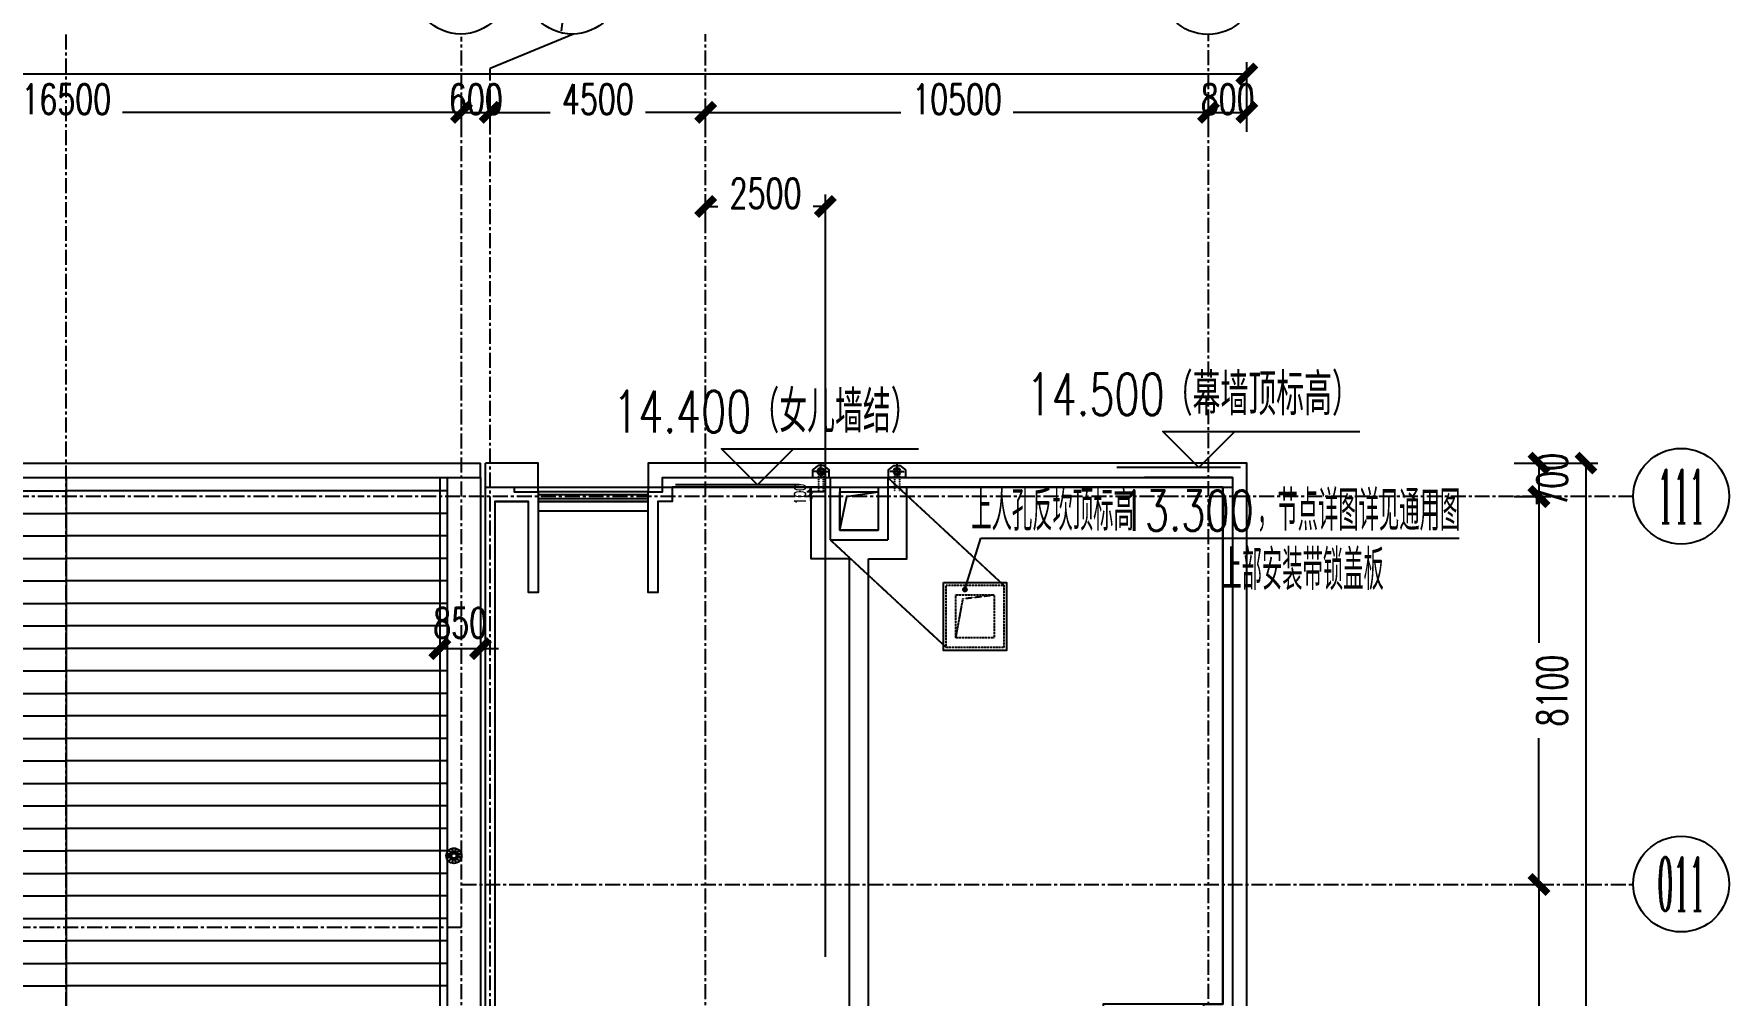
# Model space of a CAD drawing. Extents: x -599358 to 2865263, y -1062760 to 486533.
# Drawn here: x 234905 to 270301, y -800421 to -780346 of the extents above; entities that cross this region are included whole.
import ezdxf
from ezdxf.enums import TextEntityAlignment as Align

# ---------------------------------------------------------------- set-up
doc = ezdxf.new("R2010")
doc.units = 0
for name, pattern in [('CENTER', [2, 1.25, -0.25, 0.25, -0.25]), ('DASH', [0.35, 0.25, -0.1]), ('DOTE', [2.42, 2, -0.2, 0.02, -0.2])]:
    doc.linetypes.add(name, pattern=pattern)
for name, color, linetype in [('3符号', 173, 'Continuous'), ('99平面图例外参|99平面图例外参|99平面图例外参|A-STAIR', 150, 'Continuous'), ('A-AXIS-DOTE', 14, 'DOTE'), ('A-AXIS-DP', 126, 'Continuous'), ('A-AXIS-SYMB', 3, 'Continuous'), ('A-DRAIN', 142, 'Continuous'), ('A-LIN-V', 9, 'Continuous'), ('A-SFCE', 30, 'Continuous'), ('A-WINDOW', 140, 'Continuous'), ('AS-WALL', 40, 'Continuous'), ('AS-结构边线层', 200, 'Continuous'), ('DIM', 173, 'Continuous'), ('DOTE', 1, 'CENTER'), ('PUB_TEXT', 7, 'Continuous'), ('屋面板111', 6, 'Continuous'), ('虹吸雨水斗', 6, 'Continuous')]:
    doc.layers.add(name, color=color, linetype=linetype)
doc.styles.add('_TCH_AXIS', font='COMPLEX', dxfattribs={"bigfont": 'GBCBIG'})
doc.styles.add('_TCH_DIM', font='SIMPLEX', dxfattribs={"bigfont": 'GBCBIG'})
doc.styles.add('_TCH_DIM_T3', font='SIMPLEX', dxfattribs={"width": 0.705882, "bigfont": 'GBCBIG'})
doc.styles.add('DHTEXT-1', font='romans.shx', dxfattribs={"width": 0.7, "bigfont": 'chinese.shx'})
doc.styles.add('卓越符号', font='ROMANS.shx', dxfattribs={"width": 0.7, "bigfont": 'CHINESE.shx'})
doc.dimstyles.new('_TCH_ARCH&&80', dxfattribs={"dimtxt": 238, "dimasz": 80, "dimexe": 80, "dimexo": 80, "dimgap": 101, "dimtad": 1, "dimdec": 0, "dimzin": 0, "dimdsep": 46, "dimtxsty": '_TCH_DIM_T3', "dimblk": 'ARCHTICK', "dimcen": 0.09, "dimclrt": 7, "dimazin": 2, "dimtfac": 1, "dimtdec": 0, "dimtix": 1, "dimtmove": 2, "dimatfit": 3, "dimfxl": 0, "dimtolj": 1, "dimtzin": 0, "dimarcsym": 0})
doc.dimstyles.new('ZN250', dxfattribs={"dimscale": 250, "dimtxt": 2.5, "dimasz": 1.5, "dimexe": 1, "dimexo": 2, "dimgap": 0.9, "dimtad": 1, "dimdec": 0, "dimdsep": 46, "dimtxsty": 'DHTEXT-1', "dimblk": 'ARCHTICK', "dimcen": 2.5, "dimclrd": 173, "dimclre": 173, "dimclrt": 7, "dimazin": 2, "dimtfac": 1, "dimtdec": 0, "dimtix": 1, "dimtmove": 2, "dimatfit": 3, "dimfxl": 0, "dimarcsym": 0})

# ---------------------------------------------------------------- blocks, each defined once
blk = doc.blocks.new('_ArchTick')
at = {"color": 0, "linetype": 'ByBlock', "const_width": 0.4}
blk.add_lwpolyline([(-0.5, -0.5), (0.5, 0.5)], dxfattribs=at)
blk = doc.blocks.new('*D996')
at = {"layer": 'A-AXIS-DP', "color": 0, "lineweight": -2, "transparency": 16777216}
for p, q in [((251431, -789911), (251041, -789911)), ((251431, -790011), (251041, -790011)), ((251121, -789911), (251121, -789831)), ((251121, -790011), (251121, -789911)), ((251121, -790011), (251121, -790091))]:
    blk.add_line(p, q, dxfattribs=at)
at = {"layer": 'Defpoints', "color": 0, "transparency": 16777216}
for p in [(251121, -789911), (251511, -789911), (251511, -790011)]:
    blk.add_point(p, dxfattribs=at)
at = {"layer": 'A-AXIS-DP', "color": 0, "lineweight": -2, "transparency": 16777216, "xscale": 80, "yscale": 80, "zscale": 80}
for p, rotation in [((251121, -789911), 270), ((251121, -790011), 90)]:
    blk.add_blockref('_ArchTick', p, dxfattribs=dict(at, rotation=rotation))
at = {"layer": 'A-AXIS-DP', "color": 7, "transparency": 16777216, "insert": (250901, -789961), "char_height": 238, "attachment_point": 5, "rotation": 90, "style": '_TCH_DIM_T3'}
blk.add_mtext('\\A1;100', dxfattribs=at)
blk = doc.blocks.new('A$C3AB27A69')
at = {"layer": 'A-DRAIN', "linetype": 'DASH', "ltscale": 0.1}
for points in [[(-50, -20), (-50, 390)], [(50, -20), (50, 390)]]:
    blk.add_lwpolyline(points, dxfattribs=at)
at = {"layer": 'A-DRAIN'}
blk.add_lwpolyline([(175, -57), (175, 100), (-175, 100), (-175, -57), (-59, -150), (59, -150)], close=True, dxfattribs=at)
blk.add_circle((1, -27), 55, dxfattribs=at)
blk = doc.blocks.new('A$C78062F8E')
at = {"layer": 'A-DRAIN'}
for points in [[(0, 0), (-109, 0)], [(0, 0), (0, 109)], [(0, 0), (109, 0)], [(0, 0), (0, -109)]]:
    blk.add_lwpolyline(points, dxfattribs=at)
blk.add_circle((0, 0), 55, dxfattribs=at)
blk = doc.blocks.new('43243243')
at = {"layer": 'A-DRAIN'}
for p, q in [((363646, 786970), (363646, 830520)), ((364046, 742020), (364046, 830520))]:
    blk.add_line(p, q, dxfattribs=at)
for points in [[(363646, 830520), (362846, 830520), (362846, 832020)], [(364046, 830520), (364846, 830520), (364846, 832020), (364846, 832020)]]:
    blk.add_lwpolyline(points, dxfattribs=at)
at = {"layer": 'A-SFCE'}
blk.add_lwpolyline([(371646, 741420), (356046, 741420), (356046, 832020), (371646, 832020)], close=True, dxfattribs=at)
at = {"layer": '99平面图例外参|99平面图例外参|99平面图例外参|A-STAIR', "xscale": 1.363636363636364, "yscale": 1.363636363636364, "zscale": 1.363636363636364}
for p in [(363052, 832347), (364641, 832347)]:
    blk.add_blockref('A$C78062F8E', p, dxfattribs=at)
at = {"layer": 'A-DRAIN', "rotation": 180}
blk.add_blockref('A$C3AB27A69', (363052, 832320), dxfattribs=at)
at = {"layer": 'A-DRAIN', "xscale": -1, "rotation": 180}
blk.add_blockref('A$C3AB27A69', (364640, 832320), dxfattribs=at)
blk = doc.blocks.new('*D1016')
at = {"layer": 'Defpoints', "color": 0, "ltscale": 2500, "transparency": 16777216}
for p in [(243831, -781985), (227331, -782891), (243831, -782891)]:
    blk.add_point(p, dxfattribs=at)
at = {"layer": 'DIM', "color": 173, "linetype": 'ByBlock', "lineweight": -2, "ltscale": 2500, "transparency": 16777216}
for p, q in [((227331, -782391), (227331, -781735)), ((243831, -782391), (243831, -781735)), ((227331, -781985), (234408, -781985)), ((243831, -781985), (236754, -781985))]:
    blk.add_line(p, q, dxfattribs=at)
at = {"layer": 'DIM', "color": 173, "lineweight": -2, "ltscale": 2500, "transparency": 16777216, "xscale": 375, "yscale": 375, "zscale": 375, "rotation": 180}
blk.add_blockref('_ArchTick', (227331, -781985), dxfattribs=at)
at = {"layer": 'DIM', "color": 173, "lineweight": -2, "ltscale": 2500, "transparency": 16777216, "xscale": 375, "yscale": 375, "zscale": 375}
blk.add_blockref('_ArchTick', (243831, -781985), dxfattribs=at)
at = {"layer": 'DIM', "color": 7, "ltscale": 2500, "transparency": 16777216, "insert": (235581, -781710), "char_height": 625, "attachment_point": 5, "style": 'DHTEXT-1'}
blk.add_mtext('16500', dxfattribs=at)
blk = doc.blocks.new('*D1017')
at = {"layer": 'Defpoints', "color": 0, "ltscale": 2500, "transparency": 16777216}
for p in [(244431, -781985), (243831, -782891), (244431, -782891)]:
    blk.add_point(p, dxfattribs=at)
at = {"layer": 'DIM', "color": 173, "linetype": 'ByBlock', "lineweight": -2, "ltscale": 2500, "transparency": 16777216}
for p, q in [((243831, -782391), (243831, -781735)), ((244431, -782391), (244431, -781735)), ((243831, -781985), (244431, -781985))]:
    blk.add_line(p, q, dxfattribs=at)
at = {"layer": 'DIM', "color": 173, "lineweight": -2, "ltscale": 2500, "transparency": 16777216, "xscale": 375, "yscale": 375, "zscale": 375, "rotation": 180}
blk.add_blockref('_ArchTick', (243831, -781985), dxfattribs=at)
at = {"layer": 'DIM', "color": 173, "lineweight": -2, "ltscale": 2500, "transparency": 16777216, "xscale": 375, "yscale": 375, "zscale": 375}
blk.add_blockref('_ArchTick', (244431, -781985), dxfattribs=at)
at = {"layer": 'DIM', "color": 7, "ltscale": 2500, "transparency": 16777216, "insert": (244131, -781710), "char_height": 625, "attachment_point": 5, "style": 'DHTEXT-1'}
blk.add_mtext('600', dxfattribs=at)
blk = doc.blocks.new('*D1018')
at = {"layer": 'Defpoints', "color": 0, "ltscale": 2500, "transparency": 16777216}
for p in [(248931, -781985), (244431, -782891), (248931, -782891)]:
    blk.add_point(p, dxfattribs=at)
at = {"layer": 'DIM', "color": 173, "linetype": 'ByBlock', "lineweight": -2, "ltscale": 2500, "transparency": 16777216}
for p, q in [((244431, -782391), (244431, -781735)), ((248931, -782391), (248931, -781735)), ((244431, -781985), (245686, -781985)), ((248931, -781985), (247677, -781985))]:
    blk.add_line(p, q, dxfattribs=at)
at = {"layer": 'DIM', "color": 173, "lineweight": -2, "ltscale": 2500, "transparency": 16777216, "xscale": 375, "yscale": 375, "zscale": 375, "rotation": 180}
blk.add_blockref('_ArchTick', (244431, -781985), dxfattribs=at)
at = {"layer": 'DIM', "color": 173, "lineweight": -2, "ltscale": 2500, "transparency": 16777216, "xscale": 375, "yscale": 375, "zscale": 375}
blk.add_blockref('_ArchTick', (248931, -781985), dxfattribs=at)
at = {"layer": 'DIM', "color": 7, "ltscale": 2500, "transparency": 16777216, "insert": (246681, -781710), "char_height": 625, "attachment_point": 5, "style": 'DHTEXT-1'}
blk.add_mtext('4500', dxfattribs=at)
blk = doc.blocks.new('*D1019')
at = {"layer": 'Defpoints', "color": 0, "ltscale": 2500, "transparency": 16777216}
for p in [(259431, -781985), (248931, -782891), (259431, -782891)]:
    blk.add_point(p, dxfattribs=at)
at = {"layer": 'DIM', "color": 173, "linetype": 'ByBlock', "lineweight": -2, "ltscale": 2500, "transparency": 16777216}
for p, q in [((248931, -782391), (248931, -781735)), ((259431, -782391), (259431, -781735)), ((248931, -781985), (253008, -781985)), ((259431, -781985), (255354, -781985))]:
    blk.add_line(p, q, dxfattribs=at)
at = {"layer": 'DIM', "color": 173, "lineweight": -2, "ltscale": 2500, "transparency": 16777216, "xscale": 375, "yscale": 375, "zscale": 375, "rotation": 180}
blk.add_blockref('_ArchTick', (248931, -781985), dxfattribs=at)
at = {"layer": 'DIM', "color": 173, "lineweight": -2, "ltscale": 2500, "transparency": 16777216, "xscale": 375, "yscale": 375, "zscale": 375}
blk.add_blockref('_ArchTick', (259431, -781985), dxfattribs=at)
at = {"layer": 'DIM', "color": 7, "ltscale": 2500, "transparency": 16777216, "insert": (254181, -781710), "char_height": 625, "attachment_point": 5, "style": 'DHTEXT-1'}
blk.add_mtext('10500', dxfattribs=at)
blk = doc.blocks.new('*D1020')
at = {"layer": 'Defpoints', "color": 0, "ltscale": 2500, "transparency": 16777216}
for p in [(260231, -781985), (259431, -782891), (260231, -782891)]:
    blk.add_point(p, dxfattribs=at)
at = {"layer": 'DIM', "color": 173, "linetype": 'ByBlock', "lineweight": -2, "ltscale": 2500, "transparency": 16777216}
for p, q in [((259431, -782391), (259431, -781735)), ((260231, -782391), (260231, -781735)), ((259431, -781985), (260231, -781985))]:
    blk.add_line(p, q, dxfattribs=at)
at = {"layer": 'DIM', "color": 173, "lineweight": -2, "ltscale": 2500, "transparency": 16777216, "xscale": 375, "yscale": 375, "zscale": 375, "rotation": 180}
blk.add_blockref('_ArchTick', (259431, -781985), dxfattribs=at)
at = {"layer": 'DIM', "color": 173, "lineweight": -2, "ltscale": 2500, "transparency": 16777216, "xscale": 375, "yscale": 375, "zscale": 375}
blk.add_blockref('_ArchTick', (260231, -781985), dxfattribs=at)
at = {"layer": 'DIM', "color": 7, "ltscale": 2500, "transparency": 16777216, "insert": (259831, -781710), "char_height": 625, "attachment_point": 5, "style": 'DHTEXT-1'}
blk.add_mtext('800', dxfattribs=at)
blk = doc.blocks.new('*D1021')
at = {"layer": 'Defpoints', "color": 0, "ltscale": 2500, "transparency": 16777216}
for p in [(265316, -789311), (265316, -790011), (266331, -790011)]:
    blk.add_point(p, dxfattribs=at)
at = {"layer": 'DIM', "color": 173, "linetype": 'ByBlock', "lineweight": -2, "ltscale": 2500, "transparency": 16777216}
for p, q in [((265816, -789311), (266581, -789311)), ((266331, -789311), (266331, -790011)), ((265816, -790011), (266581, -790011))]:
    blk.add_line(p, q, dxfattribs=at)
at = {"layer": 'DIM', "color": 173, "lineweight": -2, "ltscale": 2500, "transparency": 16777216, "xscale": 375, "yscale": 375, "zscale": 375}
for p, rotation in [((266331, -789311), 90), ((266331, -790011), 270)]:
    blk.add_blockref('_ArchTick', p, dxfattribs=dict(at, rotation=rotation))
at = {"layer": 'DIM', "color": 7, "ltscale": 2500, "transparency": 16777216, "insert": (266606, -789661), "char_height": 625, "attachment_point": 5, "rotation": 90, "style": 'DHTEXT-1'}
blk.add_mtext('700', dxfattribs=at)
blk = doc.blocks.new('*D1022')
at = {"layer": 'Defpoints', "color": 0, "ltscale": 2500, "transparency": 16777216}
for p in [(265316, -790011), (265316, -798111), (266331, -798111)]:
    blk.add_point(p, dxfattribs=at)
at = {"layer": 'DIM', "color": 173, "linetype": 'ByBlock', "lineweight": -2, "ltscale": 2500, "transparency": 16777216}
for p, q in [((265816, -790011), (266581, -790011)), ((266331, -790011), (266331, -793066)), ((266331, -798111), (266331, -795057)), ((265816, -798111), (266581, -798111))]:
    blk.add_line(p, q, dxfattribs=at)
at = {"layer": 'DIM', "color": 173, "lineweight": -2, "ltscale": 2500, "transparency": 16777216, "xscale": 375, "yscale": 375, "zscale": 375}
for p, rotation in [((266331, -790011), 90), ((266331, -798111), 270)]:
    blk.add_blockref('_ArchTick', p, dxfattribs=dict(at, rotation=rotation))
at = {"layer": 'DIM', "color": 7, "ltscale": 2500, "transparency": 16777216, "insert": (266606, -794061), "char_height": 625, "attachment_point": 5, "rotation": 90, "style": 'DHTEXT-1'}
blk.add_mtext('8100', dxfattribs=at)
blk = doc.blocks.new('*D1023')
at = {"layer": 'Defpoints', "color": 0, "ltscale": 2500, "transparency": 16777216}
for p in [(265316, -798111), (265316, -806211), (266331, -806211)]:
    blk.add_point(p, dxfattribs=at)
at = {"layer": 'DIM', "color": 173, "linetype": 'ByBlock', "lineweight": -2, "ltscale": 2500, "transparency": 16777216}
for p, q in [((265816, -798111), (266581, -798111)), ((266331, -798111), (266331, -801166)), ((266331, -806211), (266331, -803157)), ((265816, -806211), (266581, -806211))]:
    blk.add_line(p, q, dxfattribs=at)
at = {"layer": 'DIM', "color": 173, "lineweight": -2, "ltscale": 2500, "transparency": 16777216, "xscale": 375, "yscale": 375, "zscale": 375}
for p, rotation in [((266331, -798111), 90), ((266331, -806211), 270)]:
    blk.add_blockref('_ArchTick', p, dxfattribs=dict(at, rotation=rotation))
at = {"layer": 'DIM', "color": 7, "ltscale": 2500, "transparency": 16777216, "insert": (266606, -802161), "char_height": 625, "attachment_point": 5, "rotation": 90, "style": 'DHTEXT-1'}
blk.add_mtext('8100', dxfattribs=at)
blk = doc.blocks.new('*D1035')
at = {"layer": 'Defpoints', "color": 0, "ltscale": 2500, "transparency": 16777216}
for p in [(260231, -781185), (133731, -782791), (260231, -782791)]:
    blk.add_point(p, dxfattribs=at)
at = {"layer": 'DIM', "color": 173, "linetype": 'ByBlock', "lineweight": -2, "ltscale": 2500, "transparency": 16777216}
for p, q in [((133731, -782291), (133731, -780935)), ((133731, -781185), (195600, -781185)), ((260231, -781185), (198363, -781185)), ((260231, -782291), (260231, -780935))]:
    blk.add_line(p, q, dxfattribs=at)
at = {"layer": 'DIM', "color": 173, "lineweight": -2, "ltscale": 2500, "transparency": 16777216, "xscale": 375, "yscale": 375, "zscale": 375, "rotation": 180}
blk.add_blockref('_ArchTick', (133731, -781185), dxfattribs=at)
at = {"layer": 'DIM', "color": 173, "lineweight": -2, "ltscale": 2500, "transparency": 16777216, "xscale": 375, "yscale": 375, "zscale": 375}
blk.add_blockref('_ArchTick', (260231, -781185), dxfattribs=at)
at = {"layer": 'DIM', "color": 7, "ltscale": 2500, "transparency": 16777216, "insert": (196981, -780910), "char_height": 625, "attachment_point": 5, "style": 'DHTEXT-1'}
blk.add_mtext('126500', dxfattribs=at)
blk = doc.blocks.new('*D1037')
at = {"layer": 'Defpoints', "color": 0, "ltscale": 2500, "transparency": 16777216}
for p in [(265416, -789311), (265416, -880711), (267311, -880711)]:
    blk.add_point(p, dxfattribs=at)
at = {"layer": 'DIM', "color": 173, "linetype": 'ByBlock', "lineweight": -2, "ltscale": 2500, "transparency": 16777216}
for p, q in [((265916, -789311), (267561, -789311)), ((267311, -789311), (267311, -833807)), ((267311, -880711), (267311, -836216)), ((265916, -880711), (267561, -880711))]:
    blk.add_line(p, q, dxfattribs=at)
at = {"layer": 'DIM', "color": 173, "lineweight": -2, "ltscale": 2500, "transparency": 16777216, "xscale": 375, "yscale": 375, "zscale": 375}
for p, rotation in [((267311, -789311), 90), ((267311, -880711), 270)]:
    blk.add_blockref('_ArchTick', p, dxfattribs=dict(at, rotation=rotation))
at = {"layer": 'DIM', "color": 7, "ltscale": 2500, "transparency": 16777216, "insert": (267586, -835011), "char_height": 625, "attachment_point": 5, "rotation": 90, "style": 'DHTEXT-1'}
blk.add_mtext('91400', dxfattribs=at)
blk = doc.blocks.new('卓越-轴号')
blk.add_circle((0, 0), 4)
at = {"color": 0, "style": '_TCH_AXIS', "width": 1.041667, "flags": 8}
blk.add_attdef('A', text='', height=4.48, dxfattribs=at).set_placement((-2, -2.24), (2, -2.24), align=Align.FIT)
blk = doc.blocks.new('343')
at = {"layer": 'DOTE', "ltscale": 250}
for p, q in [((1145199, -209583), (1145199, -103761)), ((1153449, -209417), (1153449, -103817)), ((1158549, -209417), (1158549, -103761)), ((1169049, -209412), (1169049, -103761)), ((1154049, -209233), (1154049, -104483)), ((1177919, -113423), (1035857, -113423)), ((1153449, -121523), (1177919, -121523)), ((1153449, -122423), (1035857, -122423))]:
    blk.add_line(p, q, dxfattribs=at)
blk = doc.blocks.new('*D1051')
at = {"layer": 'Defpoints', "color": 0, "ltscale": 2500, "transparency": 16777216}
for p in [(251431, -783951), (248931, -784951), (251431, -784951)]:
    blk.add_point(p, dxfattribs=at)
at = {"layer": 'DIM', "color": 173, "linetype": 'ByBlock', "lineweight": -2, "ltscale": 2500, "transparency": 16777216}
for p, q in [((248931, -784451), (248931, -783701)), ((248931, -783951), (249186, -783951)), ((251431, -783951), (251177, -783951)), ((251431, -784451), (251431, -783701))]:
    blk.add_line(p, q, dxfattribs=at)
at = {"layer": 'DIM', "color": 173, "lineweight": -2, "ltscale": 2500, "transparency": 16777216, "xscale": 375, "yscale": 375, "zscale": 375, "rotation": 180}
blk.add_blockref('_ArchTick', (248931, -783951), dxfattribs=at)
at = {"layer": 'DIM', "color": 173, "lineweight": -2, "ltscale": 2500, "transparency": 16777216, "xscale": 375, "yscale": 375, "zscale": 375}
blk.add_blockref('_ArchTick', (251431, -783951), dxfattribs=at)
at = {"layer": 'DIM', "color": 7, "ltscale": 2500, "transparency": 16777216, "insert": (250181, -783676), "char_height": 625, "attachment_point": 5, "style": 'DHTEXT-1'}
blk.add_mtext('2500', dxfattribs=at)
blk = doc.blocks.new('*U612')
at = {"ltscale": 10}
blk.add_line((3.48, 0), (-6.85, 0), dxfattribs=at)
blk.add_lwpolyline([(3, 3), (0, 0), (-3, 3), (13.45, 3)])
at = {"color": 0, "style": '卓越符号', "width": 0.7, "flags": 8}
blk.add_attdef('±0.000', text='', height=3.5, dxfattribs=at).set_placement((13.45, 4.35), align=Align.RIGHT)
blk = doc.blocks.new('块1')
at = {"layer": '屋面板111', "ltscale": 2500}
for p, q in [((178131, -286635), (186081, -286635)), ((194031, -286635), (186081, -286635)), ((178131, -287105), (186081, -287105)), ((194031, -287105), (186081, -287105)), ((178131, -287575), (186081, -287575)), ((194031, -287575), (186081, -287575)), ((178131, -288045), (186081, -288045)), ((194031, -288045), (186081, -288045)), ((178131, -288515), (186081, -288515)), ((194031, -288515), (186081, -288515)), ((178131, -288985), (186081, -288985)), ((194031, -288985), (186081, -288985)), ((178131, -289455), (186081, -289455)), ((194031, -289455), (186081, -289455)), ((178131, -289925), (186081, -289925)), ((194031, -289925), (186081, -289925)), ((178131, -290395), (186081, -290395)), ((194031, -290395), (186081, -290395)), ((178131, -290865), (186081, -290865)), ((194031, -290865), (186081, -290865)), ((178131, -291335), (186081, -291335)), ((194031, -291335), (186081, -291335)), ((178131, -291805), (186081, -291805)), ((194031, -291805), (186081, -291805)), ((178131, -292275), (186081, -292275)), ((194031, -292275), (186081, -292275)), ((178131, -292745), (186081, -292745)), ((194031, -292745), (186081, -292745)), ((178131, -293215), (186081, -293215)), ((194031, -293215), (186081, -293215)), ((178131, -293685), (186081, -293685)), ((194031, -293685), (186081, -293685)), ((178131, -294155), (186081, -294155)), ((194031, -294155), (186081, -294155)), ((178131, -294625), (186081, -294625)), ((194031, -294625), (186081, -294625)), ((178131, -295095), (186081, -295095)), ((194031, -295095), (186081, -295095)), ((178131, -295565), (186081, -295565)), ((194031, -295565), (186081, -295565)), ((178131, -296035), (186081, -296035)), ((194031, -296035), (186081, -296035)), ((178131, -296505), (186081, -296505)), ((194031, -296505), (186081, -296505)), ((178131, -296975), (186081, -296975)), ((194031, -296975), (186081, -296975))]:
    blk.add_line(p, q, dxfattribs=at)
blk.add_lwpolyline([(194031, -286355), (194031, -377155)], dxfattribs=at)
blk = doc.blocks.new('*D1057')
at = {"layer": 'Defpoints', "color": 0, "ltscale": 2500, "transparency": 16777216}
for p in [(244231, -793186), (243381, -793351), (244231, -793351)]:
    blk.add_point(p, dxfattribs=at)
at = {"layer": 'DIM', "color": 173, "linetype": 'ByBlock', "lineweight": -2, "ltscale": 2500, "transparency": 16777216}
for p, q in [((243381, -792851), (243381, -792936)), ((244231, -792851), (244231, -792936)), ((243381, -793186), (243006, -793186)), ((243381, -793186), (244231, -793186)), ((244231, -793186), (244606, -793186))]:
    blk.add_line(p, q, dxfattribs=at)
at = {"layer": 'DIM', "color": 173, "lineweight": -2, "ltscale": 2500, "transparency": 16777216, "xscale": 375, "yscale": 375, "zscale": 375}
blk.add_blockref('_ArchTick', (243381, -793186), dxfattribs=at)
at = {"layer": 'DIM', "color": 173, "lineweight": -2, "ltscale": 2500, "transparency": 16777216, "xscale": 375, "yscale": 375, "zscale": 375, "rotation": 180}
blk.add_blockref('_ArchTick', (244231, -793186), dxfattribs=at)
at = {"layer": 'DIM', "color": 7, "ltscale": 2500, "transparency": 16777216, "insert": (243806, -792648), "char_height": 625, "attachment_point": 5, "style": 'DHTEXT-1'}
blk.add_mtext('850', dxfattribs=at)
blk = doc.blocks.new('“奔腾”虹吸雨水斗')
at = {"layer": '虹吸雨水斗', "lineweight": 25}
for p, q in [((946982, 86753), (947040, 86688)), ((947052, 86699), (946987, 86758)), ((947048, 86793), (947066, 86707)), ((947082, 86711), (947055, 86795)), ((947125, 86795), (947098, 86711)), ((947114, 86707), (947132, 86793)), ((947194, 86758), (947128, 86699)), ((947140, 86688), (947199, 86753)), ((946944, 86685), (947028, 86658)), ((947028, 86641), (946944, 86614)), ((947032, 86673), (946946, 86692)), ((946946, 86607), (947032, 86625)), ((947040, 86611), (946982, 86546)), ((946987, 86541), (947052, 86600)), ((947066, 86592), (947048, 86506)), ((947055, 86504), (947082, 86587)), ((947098, 86587), (947125, 86504)), ((947132, 86506), (947114, 86592)), ((947128, 86600), (947194, 86541)), ((947199, 86546), (947140, 86611)), ((947234, 86692), (947148, 86673)), ((947148, 86625), (947234, 86607)), ((947152, 86658), (947236, 86685)), ((947236, 86614), (947152, 86641))]:
    blk.add_line(p, q, dxfattribs=at)
for radius in [150, 47.6]:
    blk.add_circle((947090, 86649), radius, dxfattribs=at)
for centre, start, end in [((947025, 86649), 291.6382, 68.3675), ((947034, 86682), 261.6382, 38.3675), ((947034, 86617), 321.6382, 98.3675), ((947057, 86706), 231.6382, 8.3675), ((947057, 86593), 351.6382, 128.3675), ((947090, 86715), 201.6382, 338.3675), ((947090, 86584), 21.6382, 158.3675), ((947123, 86706), 171.6382, 308.3675), ((947123, 86593), 51.6382, 188.3675), ((947147, 86682), 141.6382, 278.3675), ((947147, 86617), 81.6382, 218.3675), ((947155, 86649), 111.6382, 248.3675)]:
    blk.add_arc(centre, 8.82, start, end, dxfattribs=at)

msp = doc.modelspace()

# ---------------------------------------------------------------- linework, layer by layer
at = {"layer": 'A-AXIS-DOTE'}
for p, q in [((251431.4, -799621.4), (251431.4, -783891.4)), ((252731.4, -789611.4), (255155.5, -791861.4)), ((251531.4, -790911.4), (253955.5, -793161.4))]:
    msp.add_line(p, q, dxfattribs=at)
at = {"layer": 'A-AXIS-SYMB'}
for p, q in [((254345.5, -791951.4), (254675.5, -790881.4)), ((254675.5, -790881.4), (264663, -790881.4))]:
    msp.add_line(p, q, dxfattribs=at)
at = {"layer": 'A-AXIS-SYMB', "const_width": 60}
msp.add_lwpolyline([(254336.7, -791980.1, 1), (254354.4, -791922.7, 1)], format="xyb", close=True, dxfattribs=at)
at = {"layer": 'A-DRAIN'}
msp.add_lwpolyline([(244331.4, -880711.4), (245431.4, -880711.4), (245431.4, -880111.4), (247731.4, -880111.4), (247731.4, -880711.4), (260231.4, -880711.4), (260231.4, -789311.4), (247731.4, -789311.4), (247731.4, -789911.4), (245431.4, -789911.4), (245431.4, -789311.4), (244331.4, -789311.4)], dxfattribs=at)
at = {"layer": 'A-LIN-V'}
msp.add_lwpolyline([(243381.4, -789611.4), (243381.4, -880411.4)], dxfattribs=at)
at = {"layer": 'A-SFCE'}
for p, q in [((244231.4, -789611.4), (244231.4, -789311.4)), ((157387.5, -789611.4), (244231.4, -789611.4)), ((235581.4, -789611.4), (235581.4, -880411.4)), ((259931.4, -789611.4), (258095.5, -789611.4)), ((244531.4, -790111.4), (245231.4, -790111.4))]:
    msp.add_line(p, q, dxfattribs=at)
for points in [[(134331.4, -862511.4), (133731.4, -862511.4), (133731.4, -861548.1), (157169.4, -789311.4), (244231.4, -789311.4)], [(244231.4, -789611.4), (244231.4, -880311.4)], [(251531.4, -789811.4), (248231.4, -789811.4), (248231.4, -790111.4), (247931.4, -790111.4), (247931.4, -792011.4), (247731.4, -792011.4), (247731.4, -789911.4), (248031.4, -789911.4), (248031.4, -789611.4), (259931.4, -789611.4), (259931.4, -800811.4), (259631.4, -800811.4), (259631.4, -803511.4), (259931.4, -803511.4), (259931.4, -838911.4), (259631.4, -838911.4), (259631.4, -847311.4), (259931.4, -847311.4), (259931.4, -880411.4), (247831.4, -880411.4), (247831.4, -880111.4), (247731.4, -880111.4), (247731.4, -879911.4), (245445.5, -879911.4)], [(244531.4, -872161.4), (244531.4, -879911.4), (244931.4, -879911.4), (244931.4, -879911.4), (245231.4, -879911.4), (245231.4, -878011.4), (245431.4, -878011.4), (245431.4, -880111.4), (245131.4, -880111.4), (245131.4, -880111.4), (244331.4, -880111.4), (244331.4, -789811.4), (244931.4, -789811.4), (244931.4, -789911.4), (245431.4, -789911.4), (245431.4, -792011.4), (245231.4, -792011.4), (245231.4, -790111.4), (244931.4, -790111.4), (244931.4, -790111.4), (244531.4, -790111.4), (244531.4, -829211.4)], [(247731.4, -879911.4), (247731.4, -878011.4), (247931.4, -878011.4), (247931.4, -879911.4), (248031.4, -879911.4), (248031.4, -880211.4), (259731.4, -880211.4), (259731.4, -847511.4), (259331.4, -847511.4), (259331.4, -838711.4), (259731.4, -838711.4), (259731.4, -803711.4), (259331.4, -803711.4), (259331.4, -800611.4), (259731.4, -800611.4), (259731.4, -789811.4), (252731.4, -789811.4)], [(259731.4, -789811.4), (259731.4, -800611.4), (257231.4, -800611.4), (257231.4, -803711.4), (259731.4, -803711.4), (259731.4, -838711.4), (257231.4, -838711.4), (257231.4, -847511.4), (259731.4, -847511.4), (259731.4, -880211.4)], [(247731.4, -790311.4), (245431.4, -790311.4)], [(247731.4, -790111.4), (245439.1, -790111.4)]]:
    msp.add_lwpolyline(points, dxfattribs=at)
msp.add_lwpolyline([(253895.5, -791801.4), (255215.5, -791801.4), (255215.5, -793221.4), (253895.5, -793221.4)], close=True, dxfattribs=at)
at = {"layer": 'A-SFCE', "linetype": 'DASH'}
for points in [[(253955.5, -791861.4), (255155.5, -791861.4), (255155.5, -793161.4), (253955.5, -793161.4)], [(254155.5, -792061.4), (254955.5, -792061.4), (254955.5, -792961.4), (254155.5, -792961.4)]]:
    msp.add_lwpolyline(points, close=True, dxfattribs=at)
msp.add_lwpolyline([(254155.5, -792961.4), (254305.5, -792141.4), (254955.5, -792061.4)], dxfattribs=at)
at = {"layer": 'A-WINDOW'}
for p, q in [((244331.4, -789811.4), (244331.4, -789311.4)), ((247731.4, -789911.4), (245431.4, -789911.4)), ((247731.4, -789971.4), (245431.4, -789971.4)), ((245431.4, -790051.4), (247731.4, -790051.4)), ((245431.4, -790111.4), (247731.4, -790111.4))]:
    msp.add_line(p, q, dxfattribs=at)
at = {"layer": 'AS-WALL'}
for p, q in [((251531.4, -789611.4), (252731.4, -789611.4)), ((251531.4, -789611.4), (251531.4, -790911.4)), ((252731.4, -789611.4), (252731.4, -790911.4)), ((251731.4, -789811.4), (252531.4, -789811.4)), ((251731.4, -789811.4), (251731.4, -790711.4)), ((252531.4, -789811.4), (252531.4, -790711.4)), ((251731.4, -790711.4), (252531.4, -790711.4)), ((251531.4, -790911.4), (252731.4, -790911.4))]:
    msp.add_line(p, q, dxfattribs=at)
at = {"layer": 'AS-结构边线层'}
for points in [[(244331.4, -880411.4), (244331.4, -789811.4), (244931.4, -789811.4), (244931.4, -789911.4), (245431.4, -789911.4), (245431.4, -790111.4), (247731.4, -790111.4), (247731.4, -789911.4), (248031.4, -789911.4), (248031.4, -789611.4), (259931.4, -789611.4), (259931.4, -800811.4), (259631.4, -800811.4), (259631.4, -803511.4), (259931.4, -803511.4), (259931.4, -838911.4)], [(251731.4, -790711.4), (251875.5, -790011.4), (252531.4, -789911.4)]]:
    msp.add_lwpolyline(points, dxfattribs=at)
msp.add_lwpolyline([(251731.4, -789911.4), (252531.4, -789911.4), (252531.4, -790711.4), (251731.4, -790711.4)], close=True, dxfattribs=at)
at = {"layer": 'DOTE', "linetype": 'ByBlock'}
for p, q in [((246172.8, -780348.8), (244431.4, -781071.2)), ((251431.4, -799621.4), (251431.4, -783891.4))]:
    msp.add_line(p, q, dxfattribs=at)

# ---------------------------------------------------------------- block references
at = {"layer": '3符号', "color": 7}
ref = msp.add_blockref('卓越-轴号', (243818.4, -779349.2), dxfattribs=dict(at, xscale=250, yscale=250, zscale=250))
ref.add_attrib('A', '1B', dxfattribs={"layer": '0', "color": 0, "height": 1120, "style": '_TCH_AXIS', "width": 0.585938}).set_placement((243318.4, -779909.2), (244318.4, -779909.2), align=Align.FIT)
ref = msp.add_blockref('卓越-轴号', (246145.5, -779349.2), dxfattribs=dict(at, xscale=250, yscale=250, zscale=250))
ref.add_attrib('A', '2/1A', dxfattribs={"layer": '0', "color": 0, "height": 1120, "style": '_TCH_AXIS', "width": 0.25}).set_placement((245645.5, -779909.2), (246645.5, -779909.2), align=Align.FIT)
ref = msp.add_blockref('卓越-轴号', (259418.4, -779358.3), dxfattribs=dict(at, xscale=250, yscale=250, zscale=250))
ref.add_attrib('A', '1A', dxfattribs={"layer": '0', "color": 0, "height": 1120, "style": '_TCH_AXIS', "width": 0.568182}).set_placement((258918.4, -779918.3), (259918.4, -779918.3), align=Align.FIT)
ref = msp.add_blockref('*U612', (259227.7, -789400.2), dxfattribs=dict(at, xscale=250, yscale=250, zscale=250))
ref.add_attrib('±0.000', '14.500（幕墙顶标高）', dxfattribs={"layer": '0', "color": 0, "height": 875, "style": '卓越符号', "width": 0.7}).set_placement((262590.2, -788312.7), align=Align.RIGHT)
ref = msp.add_blockref('*U612', (250015.1, -789761.3), dxfattribs=dict(at, xscale=250, yscale=250, zscale=250))
ref.add_attrib('±0.000', '14.400（女儿墙结）', dxfattribs={"layer": '0', "color": 0, "height": 875, "style": '卓越符号', "width": 0.7}).set_placement((253377.6, -788673.8), align=Align.RIGHT)
ref = msp.add_blockref('卓越-轴号', (269300.7, -790002.7), dxfattribs=dict(at, xscale=250, yscale=250, zscale=250))
ref.add_attrib('A', '111', dxfattribs={"layer": '0', "color": 0, "height": 1120, "style": '_TCH_AXIS', "width": 0.480769}).set_placement((268800.7, -790562.7), (269800.7, -790562.7), align=Align.FIT)
ref = msp.add_blockref('卓越-轴号', (269300.7, -798102.7), dxfattribs=dict(at, xscale=250, yscale=250, zscale=250))
ref.add_attrib('A', '011', dxfattribs={"layer": '0', "color": 0, "height": 1120, "style": '_TCH_AXIS', "width": 0.426136}).set_placement((268800.7, -798662.7), (269800.7, -798662.7), align=Align.FIT)
at = {"layer": 'A-SFCE'}
msp.add_blockref('43243243', (-111714.5, -1621831.4), dxfattribs=at)
at = {"layer": 'DOTE', "linetype": 'ByBlock'}
msp.add_blockref('343', (-909618.1, -676588.3), dxfattribs=at)
at = {"layer": '屋面板111'}
msp.add_blockref('块1', (49500, -503256.1), dxfattribs=at)
at = {"layer": '虹吸雨水斗', "xscale": 1.061320754715, "yscale": 1.061320754715, "zscale": 1.061320754715}
msp.add_blockref('“奔腾”虹吸雨水斗', (-761491.2, -889474.2), dxfattribs=at)

# ---------------------------------------------------------------- texts
at = {"layer": 'PUB_TEXT', "style": '_TCH_DIM', "width": 0.7}
for s, p in [('上人孔反坎顶标高', (254477.9, -790723.9)), ('13.300', (257597.3, -790723.9)), ('，节点详图详见通用图', (260445.2, -790723.9)), ('上部安装带锁盖板', (259698.2, -791960.5))]:
    msp.add_text(s, height=841.54, dxfattribs=at).set_placement(p)

# ---------------------------------------------------------------- dimensions: what is measured, and where the dimension line sits
at = {"layer": 'A-AXIS-DP'}
dim = msp.add_aligned_dim(p1=(251511.4, -790011.4), p2=(251511.4, -789911.4), distance=390.3, dimstyle='_TCH_ARCH&&80', dxfattribs=at)
dim.commit()
dim.dimension.update_dxf_attribs({"geometry": '*D996', "text_midpoint": (250901, -789961.4)})
at = {"layer": 'DIM', "ltscale": 2500}
for base, p1, p2, angle, picture, middle in [((260231.4, -781184.7), (133731.4, -782791.4), (260231.4, -782791.4), 0, '*D1035', (196981.4, -780909.7)), ((243831.4, -781984.7), (227331.4, -782891.4), (243831.4, -782891.4), 0, '*D1016', (235581.4, -781709.7)), ((244431.4, -781984.7), (243831.4, -782891.4), (244431.4, -782891.4), 0, '*D1017', (244131.4, -781709.7)), ((248931.4, -781984.7), (244431.4, -782891.4), (248931.4, -782891.4), 0, '*D1018', (246681.4, -781709.7)), ((259431.4, -781984.7), (248931.4, -782891.4), (259431.4, -782891.4), 0, '*D1019', (254181.4, -781709.7)), ((260231.4, -781984.7), (259431.4, -782891.4), (260231.4, -782891.4), 0, '*D1020', (259831.4, -781709.7)), ((251431.4, -783951.4), (248931.4, -784951.4), (251431.4, -784951.4), 360, '*D1051', (250181.4, -783676.4)), ((266331.4, -790011.4), (265315.5, -789311.4), (265315.5, -790011.4), 270, '*D1021', (266606.4, -789661.4)), ((267311, -880711.4), (265415.5, -789311.4), (265415.5, -880711.4), 270, '*D1037', (267586, -835011.4)), ((266331.4, -798111.4), (265315.5, -790011.4), (265315.5, -798111.4), 270, '*D1022', (266606.4, -794061.4)), ((266331.4, -806211.4), (265315.5, -798111.4), (265315.5, -806211.4), 270, '*D1023', (266606.4, -802161.4))]:
    dim = msp.add_linear_dim(base=base, p1=p1, p2=p2, angle=angle, dimstyle='ZN250', dxfattribs=at)
    dim.commit()
    dim.dimension.update_dxf_attribs({"geometry": picture, "text_midpoint": middle, "dimtype": 161})
dim = msp.add_aligned_dim(p1=(243381.4, -793351), p2=(244231.4, -793351), distance=165.5, dimstyle='ZN250', dxfattribs=at)
dim.commit()
dim.dimension.update_dxf_attribs({"geometry": '*D1057', "text_midpoint": (243806.4, -792648)})

doc.saveas('drawing.dxf')
